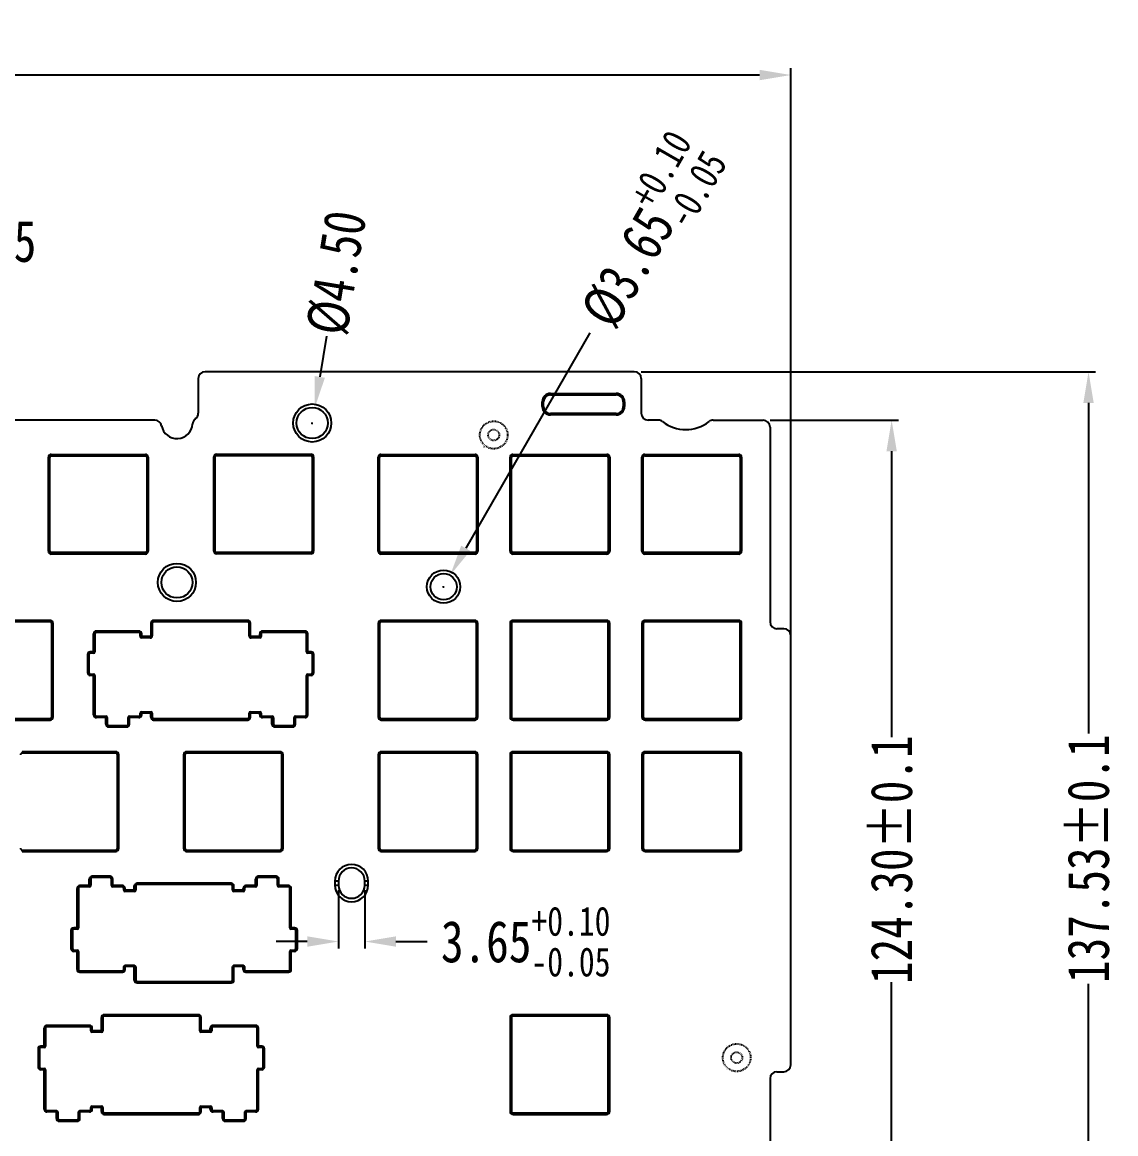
# Model space of a CAD drawing. Header units: inches. Extents: x 1285 to 1753, y 37 to 311.
# Drawn here: x 1594.5 to 1752.5, y 150 to 310.6 of the extents above; entities that cross this region are included whole.
import ezdxf

# ---------------------------------------------------------------- set-up
doc = ezdxf.new("R2010")
doc.units = ezdxf.units.IN
doc.header["$LTSCALE"] = 0.909449
doc.header["$MEASUREMENT"] = 0
doc.header["$PDMODE"] = 3
doc.header["$PDSIZE"] = 0.3125
doc.linetypes.add('HIDDEN', pattern=[0.2, 0.1, -0.1])
doc.linetypes.add('PHANTOM', pattern=[0.8, 0.45, -0.05, 0.1, -0.05, 0.1, -0.05])
doc.layers.get('0').update_dxf_attribs({"linetype": 'CONTINUOUS'})
doc.layers.get('Defpoints').update_dxf_attribs({"linetype": 'CONTINUOUS'})
doc.layers.add('DEFAULT_2', color=8, linetype='HIDDEN')
doc.layers.add('DEFAULT_3', color=7, linetype='PHANTOM')
doc.styles.get("Standard").update_dxf_attribs({"font": 'txt', "width": 0.8})
doc.dimstyles.get("Standard").update_dxf_attribs({"dimtxt": 6, "dimasz": 4.5, "dimexe": 1, "dimexo": 1, "dimgap": 0.09, "dimtad": 0, "dimzin": 1, "dimdsep": 46, "dimtxsty": 'STANDARD', "dimcen": 0.09, "dimclrd": 5, "dimclre": 5, "dimclrt": 1, "dimadec": 0, "dimazin": 0, "dimtp": 0.01, "dimtm": 0.01, "dimtfac": 1, "dimtofl": 0, "dimtmove": 0, "dimatfit": 3, "dimfxl": 1, "dimtolj": 1, "dimtzin": 4, "dimarcsym": 0})

# ---------------------------------------------------------------- blocks, each defined once
blk = doc.blocks.new('*D6')
at = {"layer": 'DEFAULT_3', "color": 3, "linetype": 'ByBlock', "lineweight": -2}
for p, q in [((1348.86, 160.98), (1348.86, 304)), ((1705.56, 160.98), (1705.56, 304)), ((1353.36, 303), (1426.55, 303)), ((1701.06, 303), (1463.53, 303))]:
    blk.add_line(p, q, dxfattribs=at)
at = {"layer": 'DEFAULT_3', "color": 3, "linetype": 'ByBlock'}
for points in [[(1353.36, 303.75), (1353.36, 302.25), (1348.86, 303)], [(1701.06, 302.25), (1701.06, 303.75), (1705.56, 303)]]:
    blk.add_solid(points, dxfattribs=at)
at = {"layer": 'Defpoints', "color": 0, "linetype": 'ByBlock'}
for p in [(1705.56, 303), (1348.86, 159.98), (1705.56, 159.98)]:
    blk.add_point(p, dxfattribs=at)
at = {"layer": 'DEFAULT_3', "color": 3, "linetype": 'ByBlock', "insert": (1445.04, 303), "char_height": 6, "attachment_point": 5}
blk.add_mtext('356.70%%P0.1', dxfattribs=at)
blk = doc.blocks.new('*D7')
at = {"layer": 'DEFAULT_3', "color": 3, "linetype": 'ByBlock', "lineweight": -2}
for p, q in [((1702.56, 253.13), (1721.13, 253.13)), ((1720.13, 248.63), (1720.13, 207.3)), ((1720.13, 133.33), (1720.13, 171.92)), ((1702.56, 128.83), (1721.13, 128.83))]:
    blk.add_line(p, q, dxfattribs=at)
at = {"layer": 'DEFAULT_3', "color": 3, "linetype": 'ByBlock'}
for points in [[(1720.88, 248.63), (1719.38, 248.63), (1720.13, 253.13)], [(1719.38, 133.33), (1720.88, 133.33), (1720.13, 128.83)]]:
    blk.add_solid(points, dxfattribs=at)
at = {"layer": 'Defpoints', "color": 0, "linetype": 'ByBlock'}
for p in [(1701.56, 253.13), (1701.56, 128.83), (1720.13, 128.83)]:
    blk.add_point(p, dxfattribs=at)
at = {"layer": 'DEFAULT_3', "color": 3, "linetype": 'ByBlock', "insert": (1720.13, 189.61), "char_height": 6, "attachment_point": 5, "rotation": 90}
blk.add_mtext('124.30%%P0.1', dxfattribs=at)
blk = doc.blocks.new('*D8')
at = {"layer": 'DEFAULT_3', "color": 3, "linetype": 'ByBlock', "lineweight": -2}
for p, q in [((1683.96, 260.13), (1749.57, 260.13)), ((1748.57, 255.63), (1748.57, 207.85)), ((1748.57, 127.1), (1748.57, 171.67)), ((1683.96, 122.6), (1749.57, 122.6))]:
    blk.add_line(p, q, dxfattribs=at)
at = {"layer": 'DEFAULT_3', "color": 3, "linetype": 'ByBlock'}
for points in [[(1749.32, 255.63), (1747.82, 255.63), (1748.57, 260.13)], [(1747.82, 127.1), (1749.32, 127.1), (1748.57, 122.6)]]:
    blk.add_solid(points, dxfattribs=at)
at = {"layer": 'Defpoints', "color": 0, "linetype": 'ByBlock'}
for p in [(1682.96, 260.13), (1748.57, 260.13), (1682.96, 122.6)]:
    blk.add_point(p, dxfattribs=at)
at = {"layer": 'DEFAULT_3', "color": 3, "linetype": 'ByBlock', "insert": (1748.57, 189.76), "char_height": 6, "attachment_point": 5, "rotation": 90}
blk.add_mtext('137.53%%P0.1', dxfattribs=at)
blk = doc.blocks.new('*D28')
at = {"layer": 'DEFAULT_3', "color": 3, "linetype": 'ByBlock', "lineweight": -2}
for p, q in [((1676.52, 265.75), (1658.6, 234.61)), ((1655.32, 229.06), (1655.5, 229.06)), ((1655.41, 228.97), (1655.41, 229.15))]:
    blk.add_line(p, q, dxfattribs=at)
at = {"layer": 'DEFAULT_3', "color": 3, "linetype": 'ByBlock'}
blk.add_solid([(1657.95, 234.99), (1659.25, 234.24), (1656.35, 230.71)], dxfattribs=at)
at = {"layer": 'Defpoints', "color": 0, "linetype": 'ByBlock'}
for p in [(1656.35, 230.71), (1654.46, 227.42)]:
    blk.add_point(p, dxfattribs=at)
at = {"layer": 'DEFAULT_3', "color": 3, "linetype": 'ByBlock', "insert": (1684.82, 280.18), "char_height": 6, "attachment_point": 5, "rotation": 60.0841}
blk.add_mtext('\\A1;\\A1;%%C3.65{\\H0.7x;\\S+0.10^ -0.05;}', dxfattribs=at)
blk = doc.blocks.new('*D31')
at = {"layer": 'DEFAULT_3', "color": 3, "linetype": 'ByBlock', "lineweight": -2}
for p, q in [((1640.22, 185.23), (1640.22, 176.79)), ((1644.02, 185.23), (1644.02, 176.79)), ((1635.72, 177.79), (1631.22, 177.79)), ((1648.52, 177.79), (1653.02, 177.79))]:
    blk.add_line(p, q, dxfattribs=at)
at = {"layer": 'DEFAULT_3', "color": 3, "linetype": 'ByBlock'}
for points in [[(1635.72, 177.04), (1635.72, 178.54), (1640.22, 177.79)], [(1648.52, 178.54), (1648.52, 177.04), (1644.02, 177.79)]]:
    blk.add_solid(points, dxfattribs=at)
at = {"layer": 'Defpoints', "color": 0, "linetype": 'ByBlock'}
for p in [(1640.22, 186.23), (1644.02, 186.23), (1644.02, 177.79)]:
    blk.add_point(p, dxfattribs=at)
at = {"layer": 'DEFAULT_3', "color": 3, "linetype": 'ByBlock', "insert": (1667.27, 177.79), "char_height": 6, "attachment_point": 5}
blk.add_mtext('\\A1;\\A1;3.65{\\H0.7x;\\S+0.10^ -0.05;}', dxfattribs=at)
blk = doc.blocks.new('*D33')
at = {"layer": 'DEFAULT_3', "color": 3, "linetype": 'ByBlock', "lineweight": -2}
for p, q in [((1546.06, 257.48), (1546.06, 279.95)), ((1554.36, 257.48), (1554.36, 279.95)), ((1541.56, 278.95), (1537.06, 278.95)), ((1558.86, 278.95), (1563.36, 278.95))]:
    blk.add_line(p, q, dxfattribs=at)
at = {"layer": 'DEFAULT_3', "color": 3, "linetype": 'ByBlock'}
for points in [[(1541.56, 278.2), (1541.56, 279.7), (1546.06, 278.95)], [(1558.86, 279.7), (1558.86, 278.2), (1554.36, 278.95)]]:
    blk.add_solid(points, dxfattribs=at)
at = {"layer": 'Defpoints', "color": 0, "linetype": 'ByBlock'}
for p in [(1554.36, 278.95), (1546.06, 256.48), (1554.36, 256.48)]:
    blk.add_point(p, dxfattribs=at)
at = {"layer": 'DEFAULT_3', "color": 3, "linetype": 'ByBlock', "insert": (1580.25, 278.95), "char_height": 6, "attachment_point": 5}
blk.add_mtext('\\A1;8.35%%P0.05', dxfattribs=at)
blk = doc.blocks.new('*D34')
at = {"layer": 'DEFAULT_3', "color": 3, "linetype": 'ByBlock', "lineweight": -2}
for p, q in [((1638.48, 265.25), (1637.52, 259.38)), ((1636.34, 252.71), (1636.52, 252.71)), ((1636.43, 252.62), (1636.43, 252.8))]:
    blk.add_line(p, q, dxfattribs=at)
at = {"layer": 'DEFAULT_3', "color": 3, "linetype": 'ByBlock'}
blk.add_solid([(1636.78, 259.5), (1638.26, 259.25), (1636.79, 254.93)], dxfattribs=at)
at = {"layer": 'Defpoints', "color": 0, "linetype": 'ByBlock'}
for p in [(1636.79, 254.93), (1636.06, 250.49)]:
    blk.add_point(p, dxfattribs=at)
at = {"layer": 'DEFAULT_3', "color": 3, "linetype": 'ByBlock', "insert": (1639.99, 274.42), "char_height": 6, "attachment_point": 5, "rotation": 80.6896}
blk.add_mtext('\\A1;%%c4.50', dxfattribs=at)

msp = doc.modelspace()

# ---------------------------------------------------------------- linework, layer by layer
at = {"color": 7, "linetype": 'Continuous'}
for p, q in [((1619.957, 259.129), (1619.957, 254.13)), ((1682.957, 260.129), (1620.957, 260.129)), ((1683.957, 259.129), (1683.957, 254.13)), ((1669.657, 255.78), (1669.857, 255.78)), ((1669.657, 255.08), (1669.657, 255.78)), ((1669.857, 255.08), (1669.857, 255.78)), ((1670.857, 256.98), (1680.357, 256.98)), ((1670.857, 256.98), (1670.857, 256.78)), ((1670.857, 256.78), (1680.357, 256.78)), ((1680.357, 256.98), (1680.357, 256.78)), ((1681.557, 255.78), (1681.357, 255.78)), ((1681.357, 255.78), (1681.357, 255.08)), ((1681.557, 255.78), (1681.557, 255.08)), ((1669.657, 255.08), (1669.857, 255.08)), ((1680.357, 254.08), (1670.857, 254.08)), ((1670.857, 253.88), (1670.857, 254.08)), ((1680.357, 253.88), (1670.857, 253.88)), ((1680.357, 253.88), (1680.357, 254.08)), ((1681.557, 255.08), (1681.357, 255.08)), ((1613.691, 253.13), (1584.127, 253.13)), ((1686.42, 253.13), (1684.957, 253.13)), ((1694.36, 253.13), (1701.557, 253.13)), ((1702.557, 252.13), (1702.557, 223.985)), ((1598.322, 247.783), (1598.522, 247.783)), ((1598.322, 234.183), (1598.322, 247.783)), ((1598.522, 234.183), (1598.522, 247.783)), ((1598.722, 248.183), (1612.322, 248.183)), ((1598.722, 248.183), (1598.722, 247.983)), ((1598.722, 247.983), (1612.322, 247.983)), ((1612.322, 248.183), (1612.322, 247.983)), ((1612.722, 247.783), (1612.522, 247.783)), ((1612.522, 247.783), (1612.522, 234.183)), ((1612.722, 247.783), (1612.722, 234.183)), ((1622.23, 247.815), (1622.43, 247.815)), ((1622.23, 234.215), (1622.23, 247.815)), ((1622.43, 234.215), (1622.43, 247.815)), ((1622.63, 248.215), (1636.23, 248.215)), ((1622.63, 248.215), (1622.63, 248.015)), ((1622.63, 248.015), (1636.23, 248.015)), ((1636.23, 248.215), (1636.23, 248.015)), ((1636.63, 247.815), (1636.43, 247.815)), ((1636.43, 247.815), (1636.43, 234.215)), ((1636.63, 247.815), (1636.63, 234.215)), ((1646.152, 247.783), (1645.952, 247.783)), ((1645.952, 234.183), (1645.952, 247.783)), ((1646.152, 234.183), (1646.152, 247.783)), ((1646.352, 248.183), (1659.952, 248.183)), ((1646.352, 248.183), (1646.352, 247.983)), ((1646.352, 247.983), (1659.952, 247.983)), ((1659.952, 247.983), (1659.952, 248.183)), ((1660.352, 247.783), (1660.152, 247.783)), ((1660.152, 247.783), (1660.152, 234.183)), ((1660.352, 247.783), (1660.352, 234.183)), ((1665.202, 247.783), (1665.002, 247.783)), ((1665.002, 234.183), (1665.002, 247.783)), ((1665.202, 234.183), (1665.202, 247.783)), ((1665.402, 248.183), (1679.002, 248.183)), ((1665.402, 248.183), (1665.402, 247.983)), ((1665.402, 247.983), (1679.002, 247.983)), ((1679.002, 247.983), (1679.002, 248.183)), ((1679.402, 247.783), (1679.202, 247.783)), ((1679.202, 247.783), (1679.202, 234.183)), ((1679.402, 247.783), (1679.402, 234.183)), ((1684.252, 247.783), (1684.052, 247.783)), ((1684.052, 234.183), (1684.052, 247.783)), ((1684.252, 234.183), (1684.252, 247.783)), ((1684.452, 248.183), (1698.052, 248.183)), ((1684.452, 248.183), (1684.452, 247.983)), ((1684.452, 247.983), (1698.052, 247.983)), ((1698.052, 247.983), (1698.052, 248.183)), ((1698.452, 247.783), (1698.252, 247.783)), ((1698.252, 247.783), (1698.252, 234.183)), ((1698.452, 247.783), (1698.452, 234.183)), ((1598.322, 234.183), (1598.522, 234.183)), ((1612.322, 233.983), (1598.722, 233.983)), ((1598.722, 233.783), (1598.722, 233.983)), ((1612.322, 233.783), (1598.722, 233.783)), ((1612.322, 233.783), (1612.322, 233.983)), ((1612.722, 234.183), (1612.522, 234.183)), ((1622.23, 234.215), (1622.43, 234.215)), ((1636.23, 234.015), (1622.63, 234.015)), ((1622.63, 233.815), (1622.63, 234.015)), ((1636.23, 233.815), (1622.63, 233.815)), ((1636.23, 233.815), (1636.23, 234.015)), ((1636.63, 234.215), (1636.43, 234.215)), ((1645.952, 234.183), (1646.152, 234.183)), ((1659.952, 233.983), (1646.352, 233.983)), ((1646.352, 233.983), (1646.352, 233.783)), ((1659.952, 233.783), (1646.352, 233.783)), ((1659.952, 233.783), (1659.952, 233.983)), ((1660.152, 234.183), (1660.352, 234.183)), ((1665.002, 234.183), (1665.202, 234.183)), ((1679.002, 233.983), (1665.402, 233.983)), ((1665.402, 233.983), (1665.402, 233.783)), ((1679.002, 233.783), (1665.402, 233.783)), ((1679.002, 233.783), (1679.002, 233.983)), ((1679.202, 234.183), (1679.402, 234.183)), ((1684.052, 234.183), (1684.252, 234.183)), ((1698.052, 233.983), (1684.452, 233.983)), ((1684.452, 233.983), (1684.452, 233.783)), ((1698.052, 233.783), (1684.452, 233.783)), ((1698.052, 233.783), (1698.052, 233.983)), ((1698.252, 234.183), (1698.452, 234.183)), ((1598.552, 224.2), (1585.052, 224.2)), ((1598.552, 224), (1585.052, 224)), ((1598.552, 224), (1598.552, 224.2)), ((1599.002, 223.75), (1598.802, 223.75)), ((1598.802, 210.25), (1598.802, 223.75)), ((1599.002, 210.25), (1599.002, 223.75)), ((1613.317, 223.8), (1613.117, 223.8)), ((1613.117, 223.8), (1613.117, 221.955)), ((1613.317, 223.8), (1613.317, 221.955)), ((1627.117, 224.2), (1613.517, 224.2)), ((1613.517, 224.2), (1613.517, 224)), ((1627.117, 224), (1613.517, 224)), ((1627.117, 224), (1627.117, 224.2)), ((1627.517, 223.8), (1627.317, 223.8)), ((1627.317, 221.955), (1627.317, 223.8)), ((1627.517, 221.955), (1627.517, 223.8)), ((1646.152, 223.75), (1645.952, 223.75)), ((1645.952, 223.75), (1645.952, 210.25)), ((1646.152, 223.75), (1646.152, 210.25)), ((1659.902, 224.2), (1646.402, 224.2)), ((1646.402, 224.2), (1646.402, 224)), ((1659.902, 224), (1646.402, 224)), ((1659.902, 224), (1659.902, 224.2)), ((1660.352, 223.75), (1660.152, 223.75)), ((1660.152, 210.25), (1660.152, 223.75)), ((1660.352, 210.25), (1660.352, 223.75)), ((1665.202, 223.75), (1665.002, 223.75)), ((1665.002, 223.75), (1665.002, 210.25)), ((1665.202, 223.75), (1665.202, 210.25)), ((1678.952, 224.2), (1665.452, 224.2)), ((1665.452, 224.2), (1665.452, 224)), ((1678.952, 224), (1665.452, 224)), ((1678.952, 224), (1678.952, 224.2)), ((1679.402, 223.75), (1679.202, 223.75)), ((1679.202, 210.25), (1679.202, 223.75)), ((1679.402, 210.25), (1679.402, 223.75)), ((1684.252, 223.75), (1684.052, 223.75)), ((1684.052, 223.75), (1684.052, 210.25)), ((1684.252, 223.75), (1684.252, 210.25)), ((1698.002, 224.2), (1684.502, 224.2)), ((1684.502, 224.2), (1684.502, 224)), ((1698.002, 224), (1684.502, 224)), ((1698.002, 224), (1698.002, 224.2)), ((1698.452, 223.75), (1698.252, 223.75)), ((1698.252, 210.25), (1698.252, 223.75)), ((1698.452, 210.25), (1698.452, 223.75)), ((1605.042, 222.255), (1604.842, 222.255)), ((1604.842, 219.455), (1604.842, 222.255)), ((1605.042, 222.255), (1605.042, 219.655)), ((1611.392, 222.655), (1605.242, 222.655)), ((1605.242, 222.655), (1605.242, 222.455)), ((1611.392, 222.455), (1605.242, 222.455)), ((1611.392, 222.455), (1611.392, 222.655)), ((1611.792, 222.255), (1611.592, 222.255)), ((1611.592, 221.855), (1611.592, 222.255)), ((1613.017, 221.855), (1611.592, 221.855)), ((1611.792, 221.655), (1611.792, 222.255)), ((1613.017, 221.655), (1611.792, 221.655)), ((1613.017, 221.655), (1613.017, 221.855)), ((1613.117, 221.955), (1613.317, 221.955)), ((1627.317, 221.955), (1627.517, 221.955)), ((1629.042, 221.855), (1627.617, 221.855)), ((1627.617, 221.855), (1627.617, 221.655)), ((1628.842, 221.655), (1627.617, 221.655)), ((1629.042, 222.255), (1628.842, 222.255)), ((1628.842, 221.655), (1628.842, 222.255)), ((1629.042, 222.255), (1629.042, 221.855)), ((1635.392, 222.655), (1629.242, 222.655)), ((1629.242, 222.655), (1629.242, 222.455)), ((1635.392, 222.455), (1629.242, 222.455)), ((1635.392, 222.455), (1635.392, 222.655)), ((1635.792, 222.255), (1635.592, 222.255)), ((1635.592, 219.655), (1635.592, 222.255)), ((1635.792, 219.455), (1635.792, 222.255)), ((1704.557, 222.985), (1703.557, 222.985)), ((1705.557, 159.985), (1705.557, 221.985)), ((1604.167, 219.255), (1603.967, 219.255)), ((1603.967, 219.255), (1603.967, 216.645)), ((1604.167, 219.255), (1604.167, 216.645)), ((1605.042, 219.655), (1604.367, 219.655)), ((1604.367, 219.655), (1604.367, 219.455)), ((1604.842, 219.455), (1604.367, 219.455)), ((1636.267, 219.655), (1635.592, 219.655)), ((1636.267, 219.455), (1635.792, 219.455)), ((1636.267, 219.455), (1636.267, 219.655)), ((1636.667, 219.255), (1636.467, 219.255)), ((1636.467, 216.645), (1636.467, 219.255)), ((1636.667, 216.645), (1636.667, 219.255)), ((1603.967, 216.645), (1604.167, 216.645)), ((1604.367, 216.445), (1604.842, 216.445)), ((1604.367, 216.445), (1604.367, 216.245)), ((1605.042, 216.245), (1604.367, 216.245)), ((1604.842, 210.545), (1604.842, 216.445)), ((1605.042, 216.245), (1605.042, 210.545)), ((1636.267, 216.245), (1635.592, 216.245)), ((1635.592, 210.545), (1635.592, 216.245)), ((1635.792, 216.445), (1636.267, 216.445)), ((1635.792, 210.545), (1635.792, 216.445)), ((1636.267, 216.245), (1636.267, 216.445)), ((1636.467, 216.645), (1636.667, 216.645)), ((1604.842, 210.545), (1605.042, 210.545)), ((1613.317, 210.8), (1611.592, 210.8)), ((1611.592, 210.545), (1611.592, 210.8)), ((1611.592, 210.545), (1611.792, 210.545)), ((1611.792, 211), (1613.117, 211)), ((1611.792, 210.545), (1611.792, 211)), ((1613.117, 210.2), (1613.117, 211)), ((1613.317, 210.8), (1613.317, 210.2)), ((1629.042, 210.8), (1627.317, 210.8)), ((1627.317, 210.2), (1627.317, 210.8)), ((1627.517, 211), (1628.842, 211)), ((1627.517, 210.2), (1627.517, 211)), ((1628.842, 210.545), (1628.842, 211)), ((1628.842, 210.545), (1629.042, 210.545)), ((1629.042, 210.8), (1629.042, 210.545)), ((1635.592, 210.545), (1635.792, 210.545)), ((1585.052, 210), (1598.552, 210)), ((1585.052, 209.8), (1598.552, 209.8)), ((1598.552, 209.8), (1598.552, 210)), ((1598.802, 210.25), (1599.002, 210.25)), ((1605.242, 210.345), (1606.617, 210.345)), ((1605.242, 210.345), (1605.242, 210.145)), ((1606.817, 210.145), (1605.242, 210.145)), ((1606.617, 209.195), (1606.617, 210.345)), ((1606.617, 209.195), (1606.817, 209.195)), ((1606.817, 210.145), (1606.817, 209.195)), ((1607.017, 208.995), (1609.617, 208.995)), ((1607.017, 208.995), (1607.017, 208.795)), ((1609.617, 208.795), (1609.617, 208.995)), ((1611.392, 210.145), (1609.817, 210.145)), ((1609.817, 209.195), (1609.817, 210.145)), ((1609.817, 209.195), (1610.017, 209.195)), ((1610.017, 210.345), (1611.392, 210.345)), ((1610.017, 209.195), (1610.017, 210.345)), ((1611.392, 210.145), (1611.392, 210.345)), ((1613.117, 210.2), (1613.317, 210.2)), ((1613.517, 210), (1627.117, 210)), ((1613.517, 210), (1613.517, 209.8)), ((1613.517, 209.8), (1627.117, 209.8)), ((1627.117, 209.8), (1627.117, 210)), ((1627.317, 210.2), (1627.517, 210.2)), ((1629.242, 210.345), (1630.617, 210.345)), ((1629.242, 210.345), (1629.242, 210.145)), ((1630.817, 210.145), (1629.242, 210.145)), ((1630.617, 209.195), (1630.617, 210.345)), ((1630.617, 209.195), (1630.817, 209.195)), ((1630.817, 210.145), (1630.817, 209.195)), ((1631.017, 208.995), (1633.617, 208.995)), ((1631.017, 208.995), (1631.017, 208.795)), ((1633.617, 208.795), (1633.617, 208.995)), ((1635.392, 210.145), (1633.817, 210.145)), ((1633.817, 209.195), (1633.817, 210.145)), ((1633.817, 209.195), (1634.017, 209.195)), ((1634.017, 210.345), (1635.392, 210.345)), ((1634.017, 209.195), (1634.017, 210.345)), ((1635.392, 210.145), (1635.392, 210.345)), ((1645.952, 210.25), (1646.152, 210.25)), ((1646.402, 210), (1659.902, 210)), ((1646.402, 210), (1646.402, 209.8)), ((1646.402, 209.8), (1659.902, 209.8)), ((1659.902, 209.8), (1659.902, 210)), ((1660.152, 210.25), (1660.352, 210.25)), ((1665.002, 210.25), (1665.202, 210.25)), ((1665.452, 210), (1678.952, 210)), ((1665.452, 210), (1665.452, 209.8)), ((1665.452, 209.8), (1678.952, 209.8)), ((1678.952, 209.8), (1678.952, 210)), ((1679.202, 210.25), (1679.402, 210.25)), ((1684.052, 210.25), (1684.252, 210.25)), ((1684.502, 210), (1698.002, 210)), ((1684.502, 210), (1684.502, 209.8)), ((1684.502, 209.8), (1698.002, 209.8)), ((1698.002, 209.8), (1698.002, 210)), ((1698.252, 210.25), (1698.452, 210.25)), ((1607.017, 208.795), (1609.617, 208.795)), ((1631.017, 208.795), (1633.617, 208.795)), ((1608.037, 205.215), (1594.537, 205.215)), ((1594.537, 205.215), (1594.537, 205.015)), ((1608.037, 205.015), (1594.537, 205.015)), ((1608.037, 205.015), (1608.037, 205.215)), ((1608.487, 204.765), (1608.287, 204.765)), ((1608.287, 191.265), (1608.287, 204.765)), ((1608.487, 191.265), (1608.487, 204.765)), ((1618.037, 204.765), (1617.837, 204.765)), ((1617.837, 204.765), (1617.837, 191.265)), ((1618.037, 204.765), (1618.037, 191.265)), ((1631.787, 205.215), (1618.287, 205.215)), ((1618.287, 205.215), (1618.287, 205.015)), ((1631.787, 205.015), (1618.287, 205.015)), ((1631.787, 205.015), (1631.787, 205.215)), ((1632.237, 204.765), (1632.037, 204.765)), ((1632.037, 191.265), (1632.037, 204.765)), ((1632.237, 191.265), (1632.237, 204.765)), ((1646.152, 204.765), (1645.952, 204.765)), ((1645.952, 204.765), (1645.952, 191.265)), ((1646.152, 204.765), (1646.152, 191.265)), ((1659.902, 205.215), (1646.402, 205.215)), ((1646.402, 205.215), (1646.402, 205.015)), ((1659.902, 205.015), (1646.402, 205.015)), ((1659.902, 205.015), (1659.902, 205.215)), ((1660.352, 204.765), (1660.152, 204.765)), ((1660.152, 191.265), (1660.152, 204.765)), ((1660.352, 191.265), (1660.352, 204.765)), ((1665.202, 204.765), (1665.002, 204.765)), ((1665.002, 204.765), (1665.002, 191.265)), ((1665.202, 204.765), (1665.202, 191.265)), ((1678.952, 205.215), (1665.452, 205.215)), ((1665.452, 205.215), (1665.452, 205.015)), ((1678.952, 205.015), (1665.452, 205.015)), ((1678.952, 205.015), (1678.952, 205.215)), ((1679.402, 204.765), (1679.202, 204.765)), ((1679.202, 191.265), (1679.202, 204.765)), ((1679.402, 191.265), (1679.402, 204.765)), ((1684.252, 204.765), (1684.052, 204.765)), ((1684.052, 204.765), (1684.052, 191.265)), ((1684.252, 204.765), (1684.252, 191.265)), ((1698.002, 205.215), (1684.502, 205.215)), ((1684.502, 205.215), (1684.502, 205.015)), ((1698.002, 205.015), (1684.502, 205.015)), ((1698.002, 205.015), (1698.002, 205.215)), ((1698.452, 204.765), (1698.252, 204.765)), ((1698.252, 191.265), (1698.252, 204.765)), ((1698.452, 191.265), (1698.452, 204.765)), ((1608.287, 191.265), (1608.487, 191.265)), ((1617.837, 191.265), (1618.037, 191.265)), ((1632.037, 191.265), (1632.237, 191.265)), ((1645.952, 191.265), (1646.152, 191.265)), ((1660.152, 191.265), (1660.352, 191.265)), ((1665.002, 191.265), (1665.202, 191.265)), ((1679.202, 191.265), (1679.402, 191.265)), ((1684.052, 191.265), (1684.252, 191.265)), ((1698.252, 191.265), (1698.452, 191.265)), ((1594.537, 191.015), (1608.037, 191.015)), ((1594.537, 191.015), (1594.537, 190.815)), ((1594.537, 190.815), (1608.037, 190.815)), ((1608.037, 190.815), (1608.037, 191.015)), ((1618.287, 191.015), (1631.787, 191.015)), ((1618.287, 191.015), (1618.287, 190.815)), ((1618.287, 190.815), (1631.787, 190.815)), ((1631.787, 190.815), (1631.787, 191.015)), ((1646.402, 191.015), (1659.902, 191.015)), ((1646.402, 191.015), (1646.402, 190.815)), ((1646.402, 190.815), (1659.902, 190.815)), ((1659.902, 190.815), (1659.902, 191.015)), ((1665.452, 191.015), (1678.952, 191.015)), ((1665.452, 191.015), (1665.452, 190.815)), ((1665.452, 190.815), (1678.952, 190.815)), ((1678.952, 190.815), (1678.952, 191.015)), ((1684.502, 191.015), (1698.002, 191.015)), ((1684.502, 191.015), (1684.502, 190.815)), ((1684.502, 190.815), (1698.002, 190.815)), ((1698.002, 190.815), (1698.002, 191.015)), ((1604.427, 186.82), (1604.227, 186.82)), ((1604.227, 185.67), (1604.227, 186.82)), ((1604.427, 186.82), (1604.427, 185.87)), ((1607.227, 187.22), (1604.627, 187.22)), ((1604.627, 187.22), (1604.627, 187.02)), ((1607.227, 187.02), (1604.627, 187.02)), ((1607.227, 187.02), (1607.227, 187.22)), ((1607.627, 186.82), (1607.427, 186.82)), ((1607.427, 185.87), (1607.427, 186.82)), ((1607.627, 185.67), (1607.627, 186.82)), ((1628.427, 186.82), (1628.227, 186.82)), ((1628.227, 185.67), (1628.227, 186.82)), ((1628.427, 186.82), (1628.427, 185.87)), ((1631.227, 187.22), (1628.627, 187.22)), ((1628.627, 187.22), (1628.627, 187.02)), ((1631.227, 187.02), (1628.627, 187.02)), ((1631.227, 187.02), (1631.227, 187.22)), ((1631.627, 186.82), (1631.427, 186.82)), ((1631.427, 185.87), (1631.427, 186.82)), ((1631.627, 185.67), (1631.627, 186.82)), ((1640.216, 186.534), (1639.716, 186.534)), ((1639.716, 186.534), (1639.716, 185.934)), ((1640.216, 186.534), (1640.216, 185.934)), ((1644.516, 186.534), (1644.016, 186.534)), ((1644.016, 185.934), (1644.016, 186.534)), ((1644.516, 185.934), (1644.516, 186.534)), ((1602.652, 185.47), (1602.452, 185.47)), ((1602.452, 179.57), (1602.452, 185.47)), ((1602.652, 185.47), (1602.652, 179.77)), ((1604.427, 185.87), (1602.852, 185.87)), ((1602.852, 185.87), (1602.852, 185.67)), ((1604.227, 185.67), (1602.852, 185.67)), ((1609.002, 185.87), (1607.427, 185.87)), ((1609.002, 185.67), (1607.627, 185.67)), ((1609.002, 185.67), (1609.002, 185.87)), ((1609.402, 185.47), (1609.202, 185.47)), ((1609.202, 185.215), (1609.202, 185.47)), ((1610.927, 185.215), (1609.202, 185.215)), ((1609.402, 185.015), (1609.402, 185.47)), ((1610.727, 185.015), (1609.402, 185.015)), ((1610.927, 185.815), (1610.727, 185.815)), ((1610.727, 185.015), (1610.727, 185.815)), ((1610.927, 185.815), (1610.927, 185.215)), ((1624.727, 186.215), (1611.127, 186.215)), ((1611.127, 186.215), (1611.127, 186.015)), ((1624.727, 186.015), (1611.127, 186.015)), ((1624.727, 186.015), (1624.727, 186.215)), ((1625.127, 185.815), (1624.927, 185.815)), ((1624.927, 185.215), (1624.927, 185.815)), ((1626.652, 185.215), (1624.927, 185.215)), ((1625.127, 185.015), (1625.127, 185.815)), ((1626.452, 185.015), (1625.127, 185.015)), ((1626.652, 185.47), (1626.452, 185.47)), ((1626.452, 185.015), (1626.452, 185.47)), ((1626.652, 185.47), (1626.652, 185.215)), ((1628.427, 185.87), (1626.852, 185.87)), ((1626.852, 185.87), (1626.852, 185.67)), ((1628.227, 185.67), (1626.852, 185.67)), ((1633.002, 185.87), (1631.427, 185.87)), ((1633.002, 185.67), (1631.627, 185.67)), ((1633.002, 185.67), (1633.002, 185.87)), ((1633.402, 185.47), (1633.202, 185.47)), ((1633.202, 179.77), (1633.202, 185.47)), ((1633.402, 179.57), (1633.402, 185.47)), ((1639.716, 185.934), (1640.216, 185.934)), ((1644.016, 185.934), (1644.516, 185.934)), ((1601.777, 179.37), (1601.577, 179.37)), ((1601.577, 179.37), (1601.577, 176.76)), ((1601.777, 179.37), (1601.777, 176.76)), ((1602.652, 179.77), (1601.977, 179.77)), ((1601.977, 179.77), (1601.977, 179.57)), ((1602.452, 179.57), (1601.977, 179.57)), ((1633.877, 179.77), (1633.202, 179.77)), ((1633.877, 179.57), (1633.402, 179.57)), ((1633.877, 179.57), (1633.877, 179.77)), ((1634.277, 179.37), (1634.077, 179.37)), ((1634.077, 176.76), (1634.077, 179.37)), ((1634.277, 176.76), (1634.277, 179.37)), ((1601.577, 176.76), (1601.777, 176.76)), ((1634.077, 176.76), (1634.277, 176.76)), ((1601.977, 176.56), (1602.452, 176.56)), ((1601.977, 176.56), (1601.977, 176.36)), ((1602.652, 176.36), (1601.977, 176.36)), ((1602.452, 173.76), (1602.452, 176.56)), ((1602.652, 176.36), (1602.652, 173.76)), ((1633.877, 176.36), (1633.202, 176.36)), ((1633.202, 173.76), (1633.202, 176.36)), ((1633.402, 176.56), (1633.877, 176.56)), ((1633.402, 173.76), (1633.402, 176.56)), ((1633.877, 176.36), (1633.877, 176.56)), ((1602.452, 173.76), (1602.652, 173.76)), ((1602.852, 173.56), (1609.002, 173.56)), ((1602.852, 173.56), (1602.852, 173.36)), ((1609.002, 173.36), (1609.002, 173.56)), ((1610.927, 174.16), (1609.202, 174.16)), ((1609.202, 173.76), (1609.202, 174.16)), ((1609.202, 173.76), (1609.402, 173.76)), ((1609.402, 174.36), (1610.727, 174.36)), ((1609.402, 173.76), (1609.402, 174.36)), ((1610.727, 172.215), (1610.727, 174.36)), ((1610.927, 174.16), (1610.927, 172.215)), ((1626.652, 174.16), (1624.927, 174.16)), ((1624.927, 172.215), (1624.927, 174.16)), ((1625.127, 174.36), (1626.452, 174.36)), ((1625.127, 172.215), (1625.127, 174.36)), ((1626.452, 173.76), (1626.452, 174.36)), ((1626.452, 173.76), (1626.652, 173.76)), ((1626.652, 174.16), (1626.652, 173.76)), ((1626.852, 173.56), (1633.002, 173.56)), ((1626.852, 173.56), (1626.852, 173.36)), ((1633.002, 173.36), (1633.002, 173.56)), ((1633.202, 173.76), (1633.402, 173.76)), ((1602.852, 173.36), (1609.002, 173.36)), ((1610.727, 172.215), (1610.927, 172.215)), ((1611.127, 172.015), (1624.727, 172.015)), ((1611.127, 172.015), (1611.127, 171.815)), ((1624.727, 171.815), (1624.727, 172.015)), ((1624.927, 172.215), (1625.127, 172.215)), ((1626.852, 173.36), (1633.002, 173.36)), ((1611.127, 171.815), (1624.727, 171.815)), ((1678.952, 167.215), (1665.452, 167.215)), ((1665.452, 167.215), (1665.452, 167.015)), ((1678.952, 167.015), (1678.952, 167.215)), ((1665.202, 166.765), (1665.002, 166.765)), ((1665.002, 166.765), (1665.002, 153.265)), ((1665.202, 166.765), (1665.202, 153.265)), ((1678.952, 167.015), (1665.452, 167.015)), ((1679.402, 166.765), (1679.202, 166.765)), ((1679.202, 153.265), (1679.202, 166.765)), ((1679.402, 153.265), (1679.402, 166.765)), ((1702.557, 157.985), (1702.557, 129.832)), ((1703.557, 158.985), (1704.557, 158.985)), ((1665.002, 153.265), (1665.202, 153.265)), ((1665.452, 153.015), (1678.952, 153.015)), ((1665.452, 153.015), (1665.452, 152.815)), ((1665.452, 152.815), (1678.952, 152.815)), ((1678.952, 152.815), (1678.952, 153.015)), ((1679.202, 153.265), (1679.402, 153.265))]:
    msp.add_line(p, q, dxfattribs=at)
at = {"color": 1, "linetype": 'Continuous'}
for p, q in [((1606.377, 167.215), (1606.377, 167.015)), ((1619.977, 167.215), (1606.377, 167.215)), ((1619.977, 167.015), (1619.977, 167.215)), ((1598.102, 165.67), (1598.102, 165.47)), ((1604.252, 165.67), (1598.102, 165.67)), ((1604.252, 165.47), (1598.102, 165.47)), ((1604.252, 165.47), (1604.252, 165.67)), ((1605.977, 164.67), (1605.977, 166.815)), ((1606.177, 166.815), (1605.977, 166.815)), ((1606.177, 166.815), (1606.177, 164.87)), ((1619.977, 167.015), (1606.377, 167.015)), ((1620.177, 164.87), (1620.177, 166.815)), ((1620.377, 166.815), (1620.177, 166.815)), ((1620.377, 164.67), (1620.377, 166.815)), ((1622.102, 165.67), (1622.102, 165.47)), ((1628.252, 165.67), (1622.102, 165.67)), ((1628.252, 165.47), (1622.102, 165.47)), ((1628.252, 165.47), (1628.252, 165.67)), ((1597.702, 162.47), (1597.702, 165.27)), ((1597.902, 165.27), (1597.702, 165.27)), ((1597.902, 165.27), (1597.902, 162.67)), ((1604.452, 164.87), (1604.452, 165.27)), ((1604.652, 165.27), (1604.452, 165.27)), ((1606.177, 164.87), (1604.452, 164.87)), ((1604.652, 164.67), (1604.652, 165.27)), ((1605.977, 164.67), (1604.652, 164.67)), ((1621.902, 164.87), (1620.177, 164.87)), ((1621.702, 164.67), (1620.377, 164.67)), ((1621.702, 164.67), (1621.702, 165.27)), ((1621.902, 165.27), (1621.702, 165.27)), ((1621.902, 165.27), (1621.902, 164.87)), ((1628.452, 162.67), (1628.452, 165.27)), ((1628.652, 165.27), (1628.452, 165.27)), ((1628.652, 162.47), (1628.652, 165.27)), ((1596.827, 162.27), (1596.827, 159.66)), ((1597.027, 162.27), (1596.827, 162.27)), ((1597.027, 162.27), (1597.027, 159.66)), ((1597.227, 162.67), (1597.227, 162.47)), ((1597.902, 162.67), (1597.227, 162.67)), ((1597.702, 162.47), (1597.227, 162.47)), ((1629.127, 162.67), (1628.452, 162.67)), ((1629.127, 162.47), (1628.652, 162.47)), ((1629.127, 162.47), (1629.127, 162.67)), ((1629.327, 159.66), (1629.327, 162.27)), ((1629.527, 162.27), (1629.327, 162.27)), ((1629.527, 159.66), (1629.527, 162.27)), ((1596.827, 159.66), (1597.027, 159.66)), ((1597.227, 159.46), (1597.227, 159.26)), ((1597.227, 159.46), (1597.702, 159.46)), ((1597.902, 159.26), (1597.227, 159.26)), ((1597.702, 153.56), (1597.702, 159.46)), ((1597.902, 159.26), (1597.902, 153.56)), ((1628.452, 153.56), (1628.452, 159.26)), ((1629.127, 159.26), (1628.452, 159.26)), ((1628.652, 153.56), (1628.652, 159.46)), ((1628.652, 159.46), (1629.127, 159.46)), ((1629.127, 159.26), (1629.127, 159.46)), ((1629.327, 159.66), (1629.527, 159.66)), ((1597.702, 153.56), (1597.902, 153.56)), ((1598.102, 153.36), (1598.102, 153.16)), ((1598.102, 153.36), (1599.477, 153.36)), ((1599.677, 153.16), (1598.102, 153.16)), ((1599.477, 152.21), (1599.477, 153.36)), ((1599.677, 153.16), (1599.677, 152.21)), ((1602.677, 152.21), (1602.677, 153.16)), ((1604.252, 153.16), (1602.677, 153.16)), ((1602.877, 152.21), (1602.877, 153.36)), ((1602.877, 153.36), (1604.252, 153.36)), ((1604.252, 153.16), (1604.252, 153.36)), ((1604.452, 153.56), (1604.452, 153.815)), ((1606.177, 153.815), (1604.452, 153.815)), ((1604.452, 153.56), (1604.652, 153.56)), ((1604.652, 153.56), (1604.652, 154.015)), ((1604.652, 154.015), (1605.977, 154.015)), ((1605.977, 153.215), (1605.977, 154.015)), ((1605.977, 153.215), (1606.177, 153.215)), ((1606.177, 153.815), (1606.177, 153.215)), ((1606.377, 153.015), (1606.377, 152.815)), ((1606.377, 153.015), (1619.977, 153.015)), ((1606.377, 152.815), (1619.977, 152.815)), ((1619.977, 152.815), (1619.977, 153.015)), ((1620.177, 153.215), (1620.177, 153.815)), ((1621.902, 153.815), (1620.177, 153.815)), ((1620.177, 153.215), (1620.377, 153.215)), ((1620.377, 153.215), (1620.377, 154.015)), ((1620.377, 154.015), (1621.702, 154.015)), ((1621.702, 153.56), (1621.702, 154.015)), ((1621.702, 153.56), (1621.902, 153.56)), ((1621.902, 153.815), (1621.902, 153.56)), ((1622.102, 153.36), (1622.102, 153.16)), ((1622.102, 153.36), (1623.477, 153.36)), ((1623.677, 153.16), (1622.102, 153.16)), ((1623.477, 152.21), (1623.477, 153.36)), ((1623.677, 153.16), (1623.677, 152.21)), ((1626.677, 152.21), (1626.677, 153.16)), ((1628.252, 153.16), (1626.677, 153.16)), ((1626.877, 152.21), (1626.877, 153.36)), ((1626.877, 153.36), (1628.252, 153.36)), ((1628.252, 153.16), (1628.252, 153.36)), ((1628.452, 153.56), (1628.652, 153.56)), ((1599.477, 152.21), (1599.677, 152.21)), ((1599.877, 152.01), (1599.877, 151.81)), ((1599.877, 152.01), (1602.477, 152.01)), ((1599.877, 151.81), (1602.477, 151.81)), ((1602.477, 151.81), (1602.477, 152.01)), ((1602.677, 152.21), (1602.877, 152.21)), ((1623.477, 152.21), (1623.677, 152.21)), ((1623.877, 152.01), (1623.877, 151.81)), ((1623.877, 152.01), (1626.477, 152.01)), ((1623.877, 151.81), (1626.477, 151.81)), ((1626.477, 151.81), (1626.477, 152.01)), ((1626.677, 152.21), (1626.877, 152.21))]:
    msp.add_line(p, q, dxfattribs=at)
at = {"color": 7, "linetype": 'Continuous'}
for centre, radius in [((1636.428, 252.715), 2.75), ((1636.428, 252.715), 2.25), ((1616.888, 229.686), 2.75), ((1616.888, 229.686), 2.25), ((1655.406, 229.064), 2.4), ((1655.406, 229.064), 1.9)]:
    msp.add_circle(centre, radius, dxfattribs=at)
for centre, radius, start, end in [((1620.957, 259.129), 1, 90, 180), ((1682.957, 259.129), 1, 0, 90), ((1670.857, 255.78), 1.2, 90, 180), ((1670.857, 255.78), 1, 90, 180), ((1680.357, 255.78), 1.2, 0, 90), ((1680.357, 255.78), 1, 0, 90), ((1618.957, 254.13), 1, 305.78519, 0), ((1670.857, 255.08), 1.2, 180, 270), ((1670.857, 255.08), 1, 180, 270), ((1680.357, 255.08), 1.2, 270, 0), ((1680.357, 255.08), 1, 270, 0), ((1684.957, 254.13), 1, 180, 270), ((1613.691, 252.13), 1, 10.35922, 90), ((1616.888, 252.715), 2.25, 190.35922, 356.23225), ((1620.131, 252.501), 1, 125.78519, 176.23225), ((1686.42, 252.13), 1, 52.35662, 90), ((1690.39, 257.277), 5.5, 232.35662, 307.64338), ((1694.36, 252.13), 1, 90, 127.64338), ((1701.557, 252.13), 1, 0, 90), ((1598.722, 247.783), 0.4, 90, 180), ((1598.722, 247.783), 0.2, 90, 180), ((1612.322, 247.783), 0.4, 0, 90), ((1612.322, 247.783), 0.2, 0, 90), ((1622.63, 247.815), 0.4, 90, 180), ((1622.63, 247.815), 0.2, 90, 180), ((1636.23, 247.815), 0.4, 0, 90), ((1636.23, 247.815), 0.2, 0, 90), ((1646.352, 247.783), 0.4, 90.00008, 179.99992), ((1646.352, 247.783), 0.2, 90.00013, 179.99967), ((1659.952, 247.783), 0.4, 0.00008, 89.99992), ((1659.952, 247.783), 0.2, 0, 89.99967), ((1665.402, 247.783), 0.4, 90.00008, 179.99992), ((1665.402, 247.783), 0.2, 90.00013, 179.99967), ((1679.002, 247.783), 0.4, 0.00008, 89.99992), ((1679.002, 247.783), 0.2, 0, 89.99967), ((1684.452, 247.783), 0.4, 90.00008, 179.99992), ((1684.452, 247.783), 0.2, 90.00013, 179.99967), ((1698.052, 247.783), 0.4, 0.00008, 89.99992), ((1698.052, 247.783), 0.2, 0, 89.99967), ((1598.722, 234.183), 0.4, 180, 270), ((1598.722, 234.183), 0.2, 180, 270), ((1612.322, 234.183), 0.4, 270, 0), ((1612.322, 234.183), 0.2, 270, 0), ((1622.63, 234.215), 0.4, 180, 270), ((1622.63, 234.215), 0.2, 180, 270), ((1636.23, 234.215), 0.4, 270, 0), ((1636.23, 234.215), 0.2, 270, 0), ((1646.352, 234.183), 0.4, 180.00008, 269.99992), ((1646.352, 234.183), 0.2, 180.00013, 269.99967), ((1659.952, 234.183), 0.4, 270.00008, 359.99992), ((1659.952, 234.183), 0.2, 270.00013, 0), ((1665.402, 234.183), 0.4, 180.00008, 269.99992), ((1665.402, 234.183), 0.2, 180.00013, 269.99967), ((1679.002, 234.183), 0.4, 270.00008, 359.99992), ((1679.002, 234.183), 0.2, 270.00013, 0), ((1684.452, 234.183), 0.4, 180.00008, 269.99992), ((1684.452, 234.183), 0.2, 180.00013, 269.99967), ((1698.052, 234.183), 0.4, 270.00008, 359.99992), ((1698.052, 234.183), 0.2, 270.00013, 0), ((1598.552, 223.75), 0.45, 0.00003, 89.99997), ((1598.552, 223.75), 0.25, 0, 90.00003), ((1613.517, 223.8), 0.4, 90.00037, 180.00141), ((1613.517, 223.8), 0.2, 89.99968, 180), ((1627.117, 223.8), 0.4, 359.9998, 89.99963), ((1627.117, 223.8), 0.2, 359.99968, 89.99917), ((1646.402, 223.75), 0.45, 90.00003, 179.99997), ((1646.402, 223.75), 0.25, 90, 180.00003), ((1659.902, 223.75), 0.45, 0.00003, 89.99997), ((1659.902, 223.75), 0.25, 0, 90.00003), ((1665.452, 223.75), 0.45, 90.00003, 179.99997), ((1665.452, 223.75), 0.25, 90, 180.00003), ((1678.952, 223.75), 0.45, 0.00003, 89.99997), ((1678.952, 223.75), 0.25, 0, 90.00003), ((1684.502, 223.75), 0.45, 90.00003, 179.99997), ((1684.502, 223.75), 0.25, 90, 180.00003), ((1698.002, 223.75), 0.45, 0.00003, 89.99997), ((1698.002, 223.75), 0.25, 0, 90.00003), ((1703.557, 223.985), 1, 180, 270), ((1605.242, 222.255), 0.4, 90.00037, 179.99987), ((1605.242, 222.255), 0.2, 90, 180.0003), ((1611.392, 222.255), 0.4, 0.00024, 89.99963), ((1611.392, 222.255), 0.2, 0, 90.0003), ((1611.792, 221.855), 0.2, 180.00284, 270), ((1613.017, 221.955), 0.3, 270.00435, 359.99627), ((1613.017, 221.955), 0.1, 270.0034, 0.00317), ((1627.617, 221.955), 0.3, 180, 269.99627), ((1627.617, 221.955), 0.1, 180.00196, 270.00164), ((1629.242, 222.255), 0.4, 90.00037, 179.99987), ((1628.842, 221.855), 0.2, 270.00284, 360), ((1629.242, 222.255), 0.2, 90, 180.0003), ((1635.392, 222.255), 0.4, 0.00024, 89.99963), ((1635.392, 222.255), 0.2, 0, 90.0003), ((1704.557, 221.985), 1, 0, 90), ((1604.367, 219.255), 0.4, 90.00013, 179.99963), ((1604.367, 219.255), 0.2, 89.99968, 180), ((1604.842, 219.655), 0.2, 270.00284, 360), ((1635.792, 219.655), 0.2, 180.00284, 270), ((1636.267, 219.255), 0.4, 0.00037, 89.99976), ((1636.267, 219.255), 0.2, 359.99968, 89.99917), ((1604.367, 216.645), 0.4, 180.00037, 269.99976), ((1604.367, 216.645), 0.2, 180, 269.99917), ((1604.842, 216.245), 0.2, 0.00284, 90), ((1635.792, 216.245), 0.2, 90.00284, 180), ((1636.267, 216.645), 0.4, 270.00013, 359.99963), ((1636.267, 216.645), 0.2, 269.99968, 359.99917), ((1605.242, 210.545), 0.4, 180.00024, 269.99987), ((1605.242, 210.545), 0.2, 180, 270.0003), ((1611.392, 210.545), 0.4, 270.00024, 359.99987), ((1611.392, 210.545), 0.2, 270, 0.0003), ((1611.792, 210.8), 0.2, 90.00284, 180), ((1613.117, 210.8), 0.2, 0.00284, 89.99779), ((1627.517, 210.8), 0.2, 90.00284, 180), ((1628.842, 210.8), 0.2, 0.00284, 90), ((1629.242, 210.545), 0.4, 180.00024, 269.99987), ((1629.242, 210.545), 0.2, 180, 270.0003), ((1635.392, 210.545), 0.4, 270.00024, 359.99987), ((1635.392, 210.545), 0.2, 270, 0.0003), ((1598.552, 210.25), 0.45, 270.00003, 359.99997), ((1598.552, 210.25), 0.25, 270, 360), ((1606.617, 210.145), 0.2, 0, 89.99716), ((1607.017, 209.195), 0.4, 180.00013, 269.99963), ((1607.017, 209.195), 0.2, 180, 269.99917), ((1609.617, 209.195), 0.4, 270.00037, 359.99976), ((1609.617, 209.195), 0.2, 269.99968, 359.99917), ((1610.017, 210.145), 0.2, 90, 179.99716), ((1613.517, 210.2), 0.4, 180.00013, 269.99963), ((1613.517, 210.2), 0.2, 180, 269.99917), ((1627.117, 210.2), 0.4, 270.00037, 359.99976), ((1627.117, 210.2), 0.2, 269.99968, 359.99917), ((1630.617, 210.145), 0.2, 0, 89.99716), ((1631.017, 209.195), 0.4, 180.00013, 269.99963), ((1631.017, 209.195), 0.2, 180, 269.99917), ((1633.617, 209.195), 0.4, 270.00037, 359.99976), ((1633.617, 209.195), 0.2, 269.99968, 359.99917), ((1634.017, 210.145), 0.2, 90, 179.99716), ((1646.402, 210.25), 0.45, 180.00003, 269.99997), ((1646.402, 210.25), 0.25, 180, 270.00003), ((1659.902, 210.25), 0.45, 270.00003, 359.99997), ((1659.902, 210.25), 0.25, 270, 360), ((1665.452, 210.25), 0.45, 180.00003, 269.99997), ((1665.452, 210.25), 0.25, 180, 270.00003), ((1678.952, 210.25), 0.45, 270.00003, 359.99997), ((1678.952, 210.25), 0.25, 270, 360), ((1684.502, 210.25), 0.45, 180.00003, 269.99997), ((1684.502, 210.25), 0.25, 180, 270.00003), ((1698.002, 210.25), 0.45, 270.00003, 359.99997), ((1698.002, 210.25), 0.25, 270, 360), ((1594.537, 204.765), 0.25, 90, 180.00003), ((1608.037, 204.765), 0.45, 0.00003, 89.99997), ((1608.037, 204.765), 0.25, 0, 90.00003), ((1618.287, 204.765), 0.45, 90.00003, 179.99997), ((1618.287, 204.765), 0.25, 90, 180.00003), ((1631.787, 204.765), 0.45, 0.00003, 89.99997), ((1631.787, 204.765), 0.25, 0, 90.00003), ((1646.402, 204.765), 0.45, 90.00003, 179.99997), ((1646.402, 204.765), 0.25, 90, 180.00003), ((1659.902, 204.765), 0.45, 0.00003, 89.99997), ((1659.902, 204.765), 0.25, 0, 90.00003), ((1665.452, 204.765), 0.45, 90.00003, 179.99997), ((1665.452, 204.765), 0.25, 90, 180.00003), ((1678.952, 204.765), 0.45, 0.00003, 89.99997), ((1678.952, 204.765), 0.25, 0, 90.00003), ((1684.502, 204.765), 0.45, 90.00003, 179.99997), ((1684.502, 204.765), 0.25, 90, 180.00003), ((1698.002, 204.765), 0.45, 0.00003, 89.99997), ((1698.002, 204.765), 0.25, 0, 90.00003), ((1594.537, 191.265), 0.25, 180, 270.00003), ((1608.037, 191.265), 0.45, 270.00003, 359.99997), ((1608.037, 191.265), 0.25, 270, 360), ((1618.287, 191.265), 0.45, 180.00003, 269.99997), ((1618.287, 191.265), 0.25, 180, 270.00003), ((1631.787, 191.265), 0.45, 270.00003, 359.99997), ((1631.787, 191.265), 0.25, 270, 360), ((1646.402, 191.265), 0.45, 180.00003, 269.99997), ((1646.402, 191.265), 0.25, 180, 270.00003), ((1659.902, 191.265), 0.45, 270.00003, 359.99997), ((1659.902, 191.265), 0.25, 270, 360), ((1665.452, 191.265), 0.45, 180.00003, 269.99997), ((1665.452, 191.265), 0.25, 180, 270.00003), ((1678.952, 191.265), 0.45, 270.00003, 359.99997), ((1678.952, 191.265), 0.25, 270, 360), ((1684.502, 191.265), 0.45, 180.00003, 269.99997), ((1684.502, 191.265), 0.25, 180, 270.00003), ((1698.002, 191.265), 0.45, 270.00003, 359.99997), ((1698.002, 191.265), 0.25, 270, 360), ((1642.116, 186.534), 2.4, 0, 180), ((1642.116, 186.534), 1.9, 0, 180), ((1604.627, 186.82), 0.4, 90.00037, 179.99976), ((1604.627, 186.82), 0.2, 89.99968, 180), ((1607.227, 186.82), 0.4, 0.00013, 89.99963), ((1607.227, 186.82), 0.2, 359.99968, 89.99917), ((1628.627, 186.82), 0.4, 90.00037, 179.99976), ((1628.627, 186.82), 0.2, 89.99968, 180), ((1631.227, 186.82), 0.4, 0.00013, 89.99963), ((1631.227, 186.82), 0.2, 359.99968, 89.99917), ((1602.852, 185.47), 0.4, 90.00024, 179.99987), ((1602.852, 185.47), 0.2, 90, 180.0003), ((1604.227, 185.87), 0.2, 270, 359.99716), ((1607.627, 185.87), 0.2, 180, 269.99716), ((1609.002, 185.47), 0.4, 0.00024, 89.99987), ((1609.002, 185.47), 0.2, 0, 90.0003), ((1609.402, 185.215), 0.2, 180.00284, 270), ((1611.127, 185.815), 0.4, 90.00037, 179.99976), ((1610.727, 185.215), 0.2, 270.00284, 359.99779), ((1611.127, 185.815), 0.2, 89.99968, 180), ((1624.727, 185.815), 0.4, 0.00013, 89.99963), ((1624.727, 185.815), 0.2, 359.99968, 89.99917), ((1625.127, 185.215), 0.2, 180, 269.99779), ((1626.852, 185.47), 0.4, 90.00024, 179.99987), ((1626.452, 185.215), 0.2, 270.00284, 0), ((1626.852, 185.47), 0.2, 90, 180.0003), ((1628.227, 185.87), 0.2, 270, 359.99716), ((1631.627, 185.87), 0.2, 180, 269.99716), ((1633.002, 185.47), 0.4, 0.00024, 89.99987), ((1633.002, 185.47), 0.2, 0, 90.0003), ((1642.116, 185.934), 2.4, 180, 360), ((1642.116, 185.934), 1.9, 180, 360), ((1601.977, 179.37), 0.4, 90.00013, 179.99963), ((1601.977, 179.37), 0.2, 89.99968, 180), ((1602.452, 179.77), 0.2, 270.00284, 0), ((1633.402, 179.77), 0.2, 180.00284, 270), ((1633.877, 179.37), 0.4, 0.00037, 89.99976), ((1633.877, 179.37), 0.2, 359.99968, 89.99917), ((1601.977, 176.76), 0.4, 180.00037, 269.99976), ((1601.977, 176.76), 0.2, 180, 269.99917), ((1633.877, 176.76), 0.4, 270.00013, 359.99963), ((1633.877, 176.76), 0.2, 269.99968, 359.99917), ((1602.452, 176.36), 0.2, 0.00284, 90), ((1633.402, 176.36), 0.2, 90.00284, 180), ((1602.852, 173.76), 0.4, 180.00024, 269.99963), ((1602.852, 173.76), 0.2, 180, 270.0003), ((1609.002, 173.76), 0.4, 270.00037, 359.99987), ((1609.002, 173.76), 0.2, 270, 0.0003), ((1609.402, 174.16), 0.2, 90.00284, 180), ((1610.727, 174.16), 0.2, 0.00284, 89.99779), ((1625.127, 174.16), 0.2, 90.00284, 180), ((1626.452, 174.16), 0.2, 0.00284, 90), ((1626.852, 173.76), 0.4, 180.00024, 269.99963), ((1626.852, 173.76), 0.2, 180, 270.0003), ((1633.002, 173.76), 0.4, 270.00037, 359.99987), ((1633.002, 173.76), 0.2, 270, 0.0003), ((1611.127, 172.215), 0.4, 180.00013, 269.99963), ((1611.127, 172.215), 0.2, 180, 269.99917), ((1624.727, 172.215), 0.4, 270.00037, 359.99976), ((1624.727, 172.215), 0.2, 269.99968, 359.99917), ((1665.452, 166.765), 0.45, 90.00003, 179.99997), ((1678.952, 166.765), 0.45, 0.00003, 89.99997), ((1665.452, 166.765), 0.25, 90, 180.00003), ((1678.952, 166.765), 0.25, 0, 90.00003), ((1704.557, 159.985), 1, 270, 0), ((1703.557, 157.985), 1, 90, 180), ((1665.452, 153.265), 0.45, 180.00003, 269.99997), ((1665.452, 153.265), 0.25, 180, 270.00003), ((1678.952, 153.265), 0.45, 270.00003, 359.99997), ((1678.952, 153.265), 0.25, 270, 360)]:
    msp.add_arc(centre, radius, start, end, dxfattribs=at)
at = {"color": 1, "linetype": 'Continuous'}
for centre, radius, start, end in [((1606.377, 166.815), 0.4, 90.00037, 179.99976), ((1619.977, 166.815), 0.4, 0.00013, 89.99963), ((1598.102, 165.27), 0.4, 90.00037, 179.99987), ((1598.102, 165.27), 0.2, 90, 180.0003), ((1604.252, 165.27), 0.4, 0.00024, 89.99963), ((1604.252, 165.27), 0.2, 0, 90.0003), ((1606.377, 166.815), 0.2, 89.99968, 180), ((1619.977, 166.815), 0.2, 359.99968, 89.99917), ((1622.102, 165.27), 0.4, 90.00026, 179.99976), ((1622.102, 165.27), 0.2, 89.9997, 180), ((1628.252, 165.27), 0.4, 0.00024, 89.99974), ((1628.252, 165.27), 0.2, 0, 90.0003), ((1604.652, 164.87), 0.2, 180.00284, 270), ((1605.977, 164.87), 0.2, 270.00284, 359.99779), ((1620.377, 164.87), 0.2, 180, 269.99779), ((1621.702, 164.87), 0.2, 270.00284, 0), ((1597.227, 162.27), 0.4, 90.00013, 179.99963), ((1597.227, 162.27), 0.2, 89.99968, 180), ((1597.702, 162.67), 0.2, 270.00284, 360), ((1628.652, 162.67), 0.2, 180.00284, 270), ((1629.127, 162.27), 0.4, 0.00037, 89.99976), ((1629.127, 162.27), 0.2, 359.99968, 89.99917), ((1597.227, 159.66), 0.4, 180.00037, 269.99976), ((1597.227, 159.66), 0.2, 180, 269.99917), ((1597.702, 159.26), 0.2, 0.00284, 90), ((1628.652, 159.26), 0.2, 90.00284, 180), ((1629.127, 159.66), 0.4, 270.00013, 359.99963), ((1629.127, 159.66), 0.2, 269.99968, 359.99917), ((1598.102, 153.56), 0.4, 180.00024, 269.99987), ((1598.102, 153.56), 0.2, 180, 270.0003), ((1599.477, 153.16), 0.2, 0, 89.99716), ((1602.877, 153.16), 0.2, 90, 179.99716), ((1604.252, 153.56), 0.4, 270.00024, 359.99987), ((1604.252, 153.56), 0.2, 270, 0.0003), ((1604.652, 153.815), 0.2, 90.00284, 180), ((1605.977, 153.815), 0.2, 0.00284, 89.99779), ((1606.377, 153.215), 0.4, 180.00013, 269.99963), ((1606.377, 153.215), 0.2, 180, 269.99917), ((1619.977, 153.215), 0.4, 270.00037, 359.99976), ((1619.977, 153.215), 0.2, 269.99968, 359.99917), ((1620.377, 153.815), 0.2, 90.00284, 180), ((1621.702, 153.815), 0.2, 0.00284, 90), ((1622.102, 153.56), 0.4, 180.00024, 269.99987), ((1622.102, 153.56), 0.2, 180, 270.0003), ((1623.477, 153.16), 0.2, 0, 89.99716), ((1626.877, 153.16), 0.2, 90, 179.99716), ((1628.252, 153.56), 0.4, 270.00024, 359.99987), ((1628.252, 153.56), 0.2, 270, 0.0003), ((1599.877, 152.21), 0.4, 180.00013, 269.99963), ((1599.877, 152.21), 0.2, 180, 269.99917), ((1602.477, 152.21), 0.4, 270.00037, 359.99976), ((1602.477, 152.21), 0.2, 269.99968, 359.99917), ((1623.877, 152.21), 0.4, 180.00013, 269.99963), ((1623.877, 152.21), 0.2, 180, 269.99917), ((1626.477, 152.21), 0.4, 270.00037, 359.99976), ((1626.477, 152.21), 0.2, 269.99968, 359.99917)]:
    msp.add_arc(centre, radius, start, end, dxfattribs=at)
at = {"layer": 'DEFAULT_2', "color": 8, "linetype": 'HIDDEN'}
for p, q in [((1661.17, 252.676), (1661.171, 252.677)), ((1661.243, 249.229), (1661.241, 249.231)), ((1696.27, 162.707), (1696.271, 162.709)), ((1696.343, 159.261), (1696.341, 159.262))]:
    msp.add_line(p, q, dxfattribs=at)
for centre, radius in [((1662.652, 250.983), 2), ((1662.652, 250.983), 0.8), ((1697.752, 161.015), 2), ((1697.752, 161.015), 0.8)]:
    msp.add_circle(centre, radius, dxfattribs=at)

# ---------------------------------------------------------------- dimensions: what is measured, and where the dimension line sits
at = {"layer": 'DEFAULT_3', "linetype": 'ByBlock'}
dim = msp.add_diameter_dim_2p(p1=(1654.458, 227.417), p2=(1656.353, 230.711), text='\\A1;%%C3.65{\\H0.7x;\\S+0.10^ -0.05;}', dimstyle='STANDARD', override={"dimclrd": 3, "dimclre": 3, "dimclrt": 3}, dxfattribs=at)
dim.commit()
dim.dimension.update_dxf_attribs({"geometry": '*D28', "text_midpoint": (1684.82, 280.185), "dimtype": 163})
dim = msp.add_linear_dim(base=(1705.557, 302.996), p1=(1348.856, 159.985), p2=(1705.557, 159.985), text='<>%%P0.1', dimstyle='STANDARD', override={"dimclrd": 3, "dimclre": 3, "dimclrt": 3, "dimtfillclr": 256}, dxfattribs=at)
dim.commit()
dim.dimension.update_dxf_attribs({"geometry": '*D6', "text_midpoint": (1445.037, 302.996), "dimtype": 160})
dim = msp.add_diameter_dim_2p(p1=(1636.064, 250.494), p2=(1636.792, 254.935), dimstyle='STANDARD', override={"dimclrd": 3, "dimclre": 3, "dimclrt": 3}, dxfattribs=at)
dim.commit()
dim.dimension.update_dxf_attribs({"geometry": '*D34', "text_midpoint": (1639.986, 274.415), "dimtype": 163})
for base, p1, p2, text, picture, middle in [((1554.356, 278.946), (1546.056, 256.48), (1554.356, 256.48), '8.35%%P0.05', '*D33', (1580.246, 278.946)), ((1644.016, 177.791), (1640.216, 186.234), (1644.016, 186.234), '\\A1;3.65{\\H0.7x;\\S+0.10^ -0.05;}', '*D31', (1667.266, 177.791))]:
    dim = msp.add_linear_dim(base=base, p1=p1, p2=p2, text=text, dimstyle='STANDARD', override={"dimclrd": 3, "dimclre": 3, "dimclrt": 3}, dxfattribs=at)
    dim.commit()
    dim.dimension.update_dxf_attribs({"geometry": picture, "text_midpoint": middle})
for base, p1, p2, picture, middle in [((1748.567, 260.129), (1682.957, 122.6), (1682.957, 260.129), '*D8', (1748.567, 189.763)), ((1720.128, 128.832), (1701.557, 253.13), (1701.557, 128.832), '*D7', (1720.128, 189.612))]:
    dim = msp.add_linear_dim(base=base, p1=p1, p2=p2, angle=90, text='<>%%P0.1', dimstyle='STANDARD', override={"dimclrd": 3, "dimclre": 3, "dimclrt": 3, "dimtfillclr": 256}, dxfattribs=at)
    dim.commit()
    dim.dimension.update_dxf_attribs({"geometry": picture, "text_midpoint": middle, "dimtype": 160})

doc.saveas('drawing.dxf')
